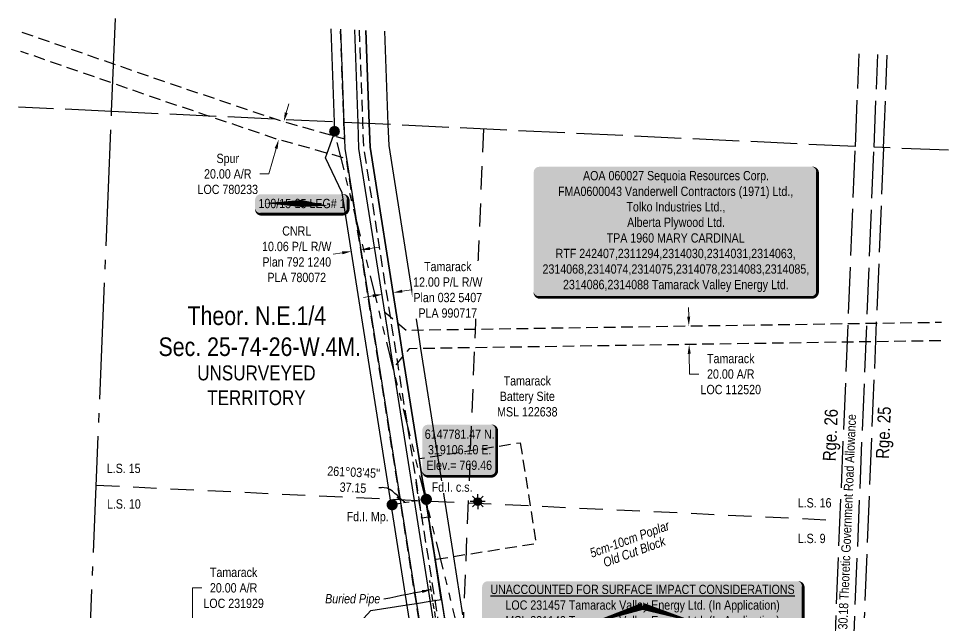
# Model space of a CAD drawing. Extents: x 318601 to 331416, y 6144887 to 6151717.
# Drawn here: x 318668 to 319667, y 6147660 to 6148299 of the extents above; entities that cross this region are included whole.
import ezdxf
from ezdxf.enums import TextEntityAlignment as Align

# ---------------------------------------------------------------- set-up
doc = ezdxf.new("R2010")
doc.units = 0
doc.header["$LTSCALE"] = 5
doc.header["$PDSIZE"] = 0.5
for name, pattern in [('foc-ACCESSROAD', [3.75, 2.5, -1.25]), ('foc-DRILLPATH', [14.75, 6, -1.75, 1.75, -1.75, 1.75, -1.75]), ('foc-LSD', [8, 5, -3]), ('foc-QUARTERLINE', [33, 25, -3, 2, -3]), ('foc-TIELINE', [1.875, 1.25, -0.625]), ('foc-UNSURVEYED', [12.5, 10, -2.5]), ('UG_PIPE', [1.875, 1.25, -0.625])]:
    doc.linetypes.add(name, pattern=pattern)
doc.layers.get('Defpoints').update_dxf_attribs({"color": 9})
for name, color, linetype in [('AS-PIPE-UG', 44, 'UG_PIPE'), ('AS-PIPE-UG-T', 44, 'Continuous'), ('AS-SURFACE IMPACT', 7, 'Continuous'), ('C-AR', 13, 'foc-ACCESSROAD'), ('C-RW', 13, 'Continuous'), ('C-SYMBOL', 7, 'Continuous'), ('C-WS', 13, 'foc-ACCESSROAD'), ('C-WS-S', 13, 'Continuous'), ('CG-NOTES', 7, 'Continuous'), ('D-TXT', 6, 'Continuous'), ('DETAIL-T', 7, 'Continuous'), ('F-AR', 190, 'foc-ACCESSROAD'), ('F-RW', 190, 'Continuous'), ('L-BD', 7, 'Continuous'), ('L-MON', 1, 'Continuous'), ('L-QSEC', 8, 'foc-QUARTERLINE'), ('L-ROAD-T', 7, 'Continuous'), ('L-SECTION-LSD', 7, 'foc-LSD'), ('L-TIE', 7, 'foc-TIELINE'), ('L-UNS-T', 3, 'Continuous'), ('L-USEC', 7, 'foc-UNSURVEYED'), ('P-PDRILLPATH', 12, 'foc-DRILLPATH'), ('T-BUSH-T', 110, 'Continuous')]:
    doc.layers.add(name, color=color, linetype=linetype)
for name, color, linetype, lineweight in [('C-AR-T', 13, 'Continuous', 9), ('C-RW-T', 13, 'Continuous', 9), ('C-WS-T', 13, 'Continuous', 9), ('F-AR-T', 190, 'Continuous', 9), ('F-RW-T', 190, 'Continuous', 9), ('T-TEXT', 48, 'Continuous', 18)]:
    doc.layers.add(name, color=color, linetype=linetype, lineweight=lineweight)
doc.styles.add('100L', font='ARIALN.TTF', dxfattribs={"height": 11})
doc.styles.add('175L', font='ARIALN.TTF', dxfattribs={"height": 20})
doc.styles.add('80', font='ARIALN.TTF', dxfattribs={"height": 10})
doc.styles.add('80CG', font='ARIALN.TTF', dxfattribs={"height": 10})
doc.styles.add('80L', font='ARIALN.TTF', dxfattribs={"height": 10})
doc.styles.add('80LS', font='ARIALNI.TTF', dxfattribs={"height": 10})
doc.dimstyles.new('Compass 5 000', dxfattribs={"dimscale": 5, "dimtxt": 9, "dimasz": 2, "dimexe": 0.2, "dimexo": 0.0625, "dimgap": 0.5, "dimtad": 0, "dimtih": 1, "dimtoh": 1, "dimzin": 0, "dimdsep": 46, "dimtxsty": '80CG', "dimcen": 0.1, "dimse1": 1, "dimse2": 1, "dimclrd": 256, "dimclrt": 256, "dimaunit": 1, "dimadec": 4, "dimazin": 0, "dimtfac": 0.06, "dimtofl": 0, "dimtmove": 0, "dimatfit": 1, "dimfxl": 0.2, "dimtolj": 1, "dimtzin": 0, "dimlwd": -1, "dimarcsym": 0})

# ---------------------------------------------------------------- blocks, each defined once
blk = doc.blocks.new('*U41')
h = blk.add_hatch(color=255)
edge = h.paths.add_edge_path()
edge.add_line((-146.5, -71), (146.5, -71))
edge.add_arc((146.5, -65), 6, 270, 360)
edge.add_line((152.5, -65), (152.5, 63.5))
edge.add_arc((146.5, 63.5), 6, 0, 90)
edge.add_line((146.5, 69.5), (-146.5, 69.5))
edge.add_arc((-146.5, 63.5), 6, 90, 180)
edge.add_line((-152.5, 63.5), (-152.5, -65))
edge.add_arc((-146.5, -65), 6, 180, 270)
at = {"color": 44, "flags": 128}
blk.add_lwpolyline([(-146.5, -71, 3, 3, 0), (146.5, -71, 3, 3, 0.414214), (152.5, -65, 3, 3, 0), (152.5, 63.5, 3, 0, 0.414214), (146.5, 69.5, 0, 0, 0), (-146.5, 69.5, 0, 0, 0.414214), (-152.5, 63.5, 0, 0, 0), (-152.5, -65, 0, 3, 0.414214)], format="xyseb", close=True, dxfattribs=at)
at = {"color": 44, "style": '80'}
blk.add_attdef('ENTER_TEXT_001', (-35.99, -5), '', height=10, dxfattribs=at)
blk = doc.blocks.new('*D35')
at = {"layer": 'C-AR-T', "transparency": 16777216}
for p, q in [((319388.02, 6147977.99), (319387.87, 6147987.99)), ((319388.62, 6147937.99), (319388.95, 6147916.2)), ((319388.95, 6147916.2), (319398.95, 6147916.2))]:
    blk.add_line(p, q, dxfattribs=at)
for points in [[(319389.69, 6147978.01), (319386.36, 6147977.96), (319388.17, 6147967.99)], [(319390.29, 6147938.02), (319386.96, 6147937.97), (319388.47, 6147947.99)]]:
    blk.add_solid(points, dxfattribs=at)
at = {"layer": 'Defpoints', "color": 0, "transparency": 16777216}
for p in [(319388.17, 6147967.99), (319429.2, 6147968.6), (319429.49, 6147948.61)]:
    blk.add_point(p, dxfattribs=at)
at = {"layer": 'C-AR-T', "transparency": 16777216, "insert": (319433.24, 6147916.2), "char_height": 10, "attachment_point": 5, "style": '80CG'}
blk.add_mtext('\\A1;Tamarack \\P20.00 A/R\\PLOC 112520', dxfattribs=at)
blk = doc.blocks.new('*D36')
at = {"layer": 'C-AR-T', "transparency": 16777216}
for p, q in [((318854.68, 6147583.29), (318854.7, 6147686.25)), ((318854.7, 6147686.25), (318864.7, 6147686.25)), ((318854.67, 6147543.28), (318854.67, 6147533.28))]:
    blk.add_line(p, q, dxfattribs=at)
for points in [[(318853.01, 6147583.29), (318856.35, 6147583.29), (318854.68, 6147573.29)], [(318853.01, 6147543.28), (318856.34, 6147543.28), (318854.67, 6147553.28)]]:
    blk.add_solid(points, dxfattribs=at)
at = {"layer": 'Defpoints', "color": 0, "transparency": 16777216}
for p in [(318925.29, 6147573.28), (318854.67, 6147553.28), (318925.28, 6147553.27)]:
    blk.add_point(p, dxfattribs=at)
at = {"layer": 'C-AR-T', "transparency": 16777216, "insert": (318899.01, 6147686.25), "char_height": 10, "attachment_point": 5, "style": '80CG'}
blk.add_mtext('\\A1;Tamarack\\P20.00 A/R^JLOC 231929', dxfattribs=at)
blk = doc.blocks.new('*D37')
at = {"layer": 'Defpoints', "color": 0, "transparency": 16777216}
for p in [(318971.95, 6148182.3), (318947.45, 6148168.41), (318966.52, 6148163.03)]:
    blk.add_point(p, dxfattribs=at)
at = {"layer": 'F-AR-T', "transparency": 16777216}
for p, q in [((318955.6, 6148197.3), (318958.31, 6148206.92)), ((318944.74, 6148158.78), (318937.03, 6148131.44)), ((318937.03, 6148131.44), (318927.03, 6148131.44))]:
    blk.add_line(p, q, dxfattribs=at)
for points in [[(318954, 6148197.75), (318957.2, 6148196.85), (318952.89, 6148187.67)], [(318943.14, 6148159.24), (318946.34, 6148158.33), (318947.45, 6148168.41)]]:
    blk.add_solid(points, dxfattribs=at)
at = {"layer": 'F-AR-T', "transparency": 16777216, "insert": (318892.73, 6148131.44), "char_height": 10, "attachment_point": 5, "style": '80CG'}
blk.add_mtext('\\A1;Spur\\P20.00 A/R^JLOC 780233', dxfattribs=at)
blk = doc.blocks.new('GAS')
h = blk.add_hatch(color=255)
h.dxf.hatch_style = 1
edge = h.paths.add_edge_path()
edge.add_arc((0, 0), 0.9, 0, 360)
for p, q in [((-0.81, 0), (-1.62, 0)), ((-0.57, 0.57), (-1.14, 1.14)), ((0, 0.81), (0, 1.62)), ((0.57, 0.57), (1.14, 1.14)), ((1.62, 0), (0.81, 0)), ((-0.57, -0.57), (-1.14, -1.14)), ((0, -0.81), (0, -1.62)), ((1.14, -1.14), (0.57, -0.57))]:
    blk.add_line(p, q)
blk.add_circle((0, 0), 0.8)
blk = doc.blocks.new('*D38')
at = {"layer": 'C-RW-T', "transparency": 16777216}
for p, q in [((318969.75, 6147630.92), (318959.75, 6147630.92)), ((318969.8, 6147603.73), (318969.75, 6147630.92)), ((318969.87, 6147563.29), (318969.89, 6147553.29))]:
    blk.add_line(p, q, dxfattribs=at)
for points in [[(318971.47, 6147603.73), (318968.13, 6147603.73), (318969.82, 6147593.73)], [(318971.54, 6147563.3), (318968.21, 6147563.29), (318969.85, 6147573.29)]]:
    blk.add_solid(points, dxfattribs=at)
at = {"layer": 'Defpoints', "color": 0, "transparency": 16777216}
for p in [(318960.37, 6147593.71), (318969.82, 6147593.73), (318960.4, 6147573.28)]:
    blk.add_point(p, dxfattribs=at)
at = {"layer": 'C-RW-T', "transparency": 16777216, "insert": (318920.21, 6147630.92), "char_height": 10, "attachment_point": 5, "style": '80CG'}
blk.add_mtext('\\A1;Tamarack\\P20.00 P/L R/W\\PPLA 230951', dxfattribs=at)
blk = doc.blocks.new('*D39')
at = {"layer": 'Defpoints', "color": 0, "transparency": 16777216}
for p in [(319025.68, 6148048.19), (319025.83, 6148047.27), (319035.79, 6148048.84)]:
    blk.add_point(p, dxfattribs=at)
at = {"layer": 'F-RW-T', "transparency": 16777216}
for p, q in [((319015.8, 6148046.63), (319005.93, 6148045.08)), ((319045.53, 6148051.31), (319055.41, 6148052.87))]:
    blk.add_line(p, q, dxfattribs=at)
for points in [[(319015.54, 6148048.28), (319016.06, 6148044.99), (319025.68, 6148048.19)], [(319045.27, 6148052.96), (319045.79, 6148049.67), (319035.65, 6148049.76)]]:
    blk.add_solid(points, dxfattribs=at)
at = {"layer": 'F-RW-T', "transparency": 16777216, "insert": (318966.84, 6148045.08), "char_height": 10, "attachment_point": 5, "style": '80CG'}
blk.add_mtext('\\A1;CNRL\\P10.06 P/L R/W\\PPlan 792 1240\\PPLA 780072', dxfattribs=at)
blk = doc.blocks.new('*D40')
at = {"layer": 'C-RW-T', "transparency": 16777216}
for p, q in [((319080.17, 6148005.27), (319090.05, 6148006.82)), ((319048.57, 6148000.29), (319038.69, 6147998.74))]:
    blk.add_line(p, q, dxfattribs=at)
for points in [[(319079.92, 6148006.91), (319080.43, 6148003.62), (319070.3, 6148003.71)], [(319048.31, 6148001.94), (319048.83, 6147998.65), (319058.45, 6148001.85)]]:
    blk.add_solid(points, dxfattribs=at)
at = {"layer": 'Defpoints', "color": 0, "transparency": 16777216}
for p in [(319070.3, 6148003.71), (319071.4, 6147996.71), (319059.55, 6147994.84)]:
    blk.add_point(p, dxfattribs=at)
at = {"layer": 'C-RW-T', "transparency": 16777216, "insert": (319129.14, 6148006.82), "char_height": 10, "attachment_point": 5, "style": '80CG', "bg_fill": 3, "box_fill_scale": 1.1, "bg_fill_color": 256, "bg_fill_true_color": 13158600, "bg_fill_transparency": 0}
blk.add_mtext('\\A1;Tamarack\\P12.00 P/L R/W\\PPlan 032 5407\\PPLA 990717', dxfattribs=at)
blk = doc.blocks.new('fdia')
at = {"color": 255, "const_width": 1}
blk.add_lwpolyline([(-0.5, 0, 1), (0.5, 0, 1)], format="xyb", close=True, dxfattribs=at)
blk = doc.blocks.new('Fdiaa')
blk.add_blockref('fdia', (0, 0))
blk = doc.blocks.new('fdib')
at = {"color": 1, "const_width": 1.6}
blk.add_lwpolyline([(-0.4, 0, 1), (0.4, 0, 1)], format="xyb", close=True, dxfattribs=at)
at = {"color": 1}
blk.add_circle((0, 0), 0.8, dxfattribs=at)
blk = doc.blocks.new('Fdibb')
blk.add_blockref('fdib', (0, 0))
blk = doc.blocks.new('fdicc')
for name in ['Fdibb', 'Fdiaa']:
    blk.add_blockref(name, (0, 0))
blk = doc.blocks.new('FDI')
blk.add_blockref('fdicc', (0, 0))
blk = doc.blocks.new('*U47')
h = blk.add_hatch(color=254)
edge = h.paths.add_edge_path()
edge.add_line((-34, -28.5), (34, -28.5))
edge.add_arc((34, -22.5), 6, 270, 360)
edge.add_line((40, -22.5), (40, 21))
edge.add_arc((34, 21), 6, 0, 90)
edge.add_line((34, 27), (-34, 27))
edge.add_arc((-34, 21), 6, 90, 180)
edge.add_line((-40, 21), (-40, -22.5))
edge.add_arc((-34, -22.5), 6, 180, 270)
at = {"color": 1, "flags": 128}
blk.add_lwpolyline([(-34, -28.5, 3, 3, 0), (34, -28.5, 3, 3, 0.414214), (40, -22.5, 3, 3, 0), (40, 21, 3, 0, 0.414214), (34, 27, 0, 0, 0), (-34, 27, 0, 0, 0.414214), (-40, 21, 0, 0, 0), (-40, -22.5, 0, 3, 0.414214)], format="xyseb", close=True, dxfattribs=at)
blk.add_lwpolyline([(-19.16, -17.34, 0, 10, 0), (0, 0, 5, 5, 0)], format="xyseb", dxfattribs=at)
at = {"color": 1, "style": '80'}
blk.add_attdef('ENTER_TEXT_001', (-35.99, -5), '', height=10, dxfattribs=at)
blk = doc.blocks.new('plbh')
at = {"layer": 'L-MON'}
h = blk.add_hatch(color=255, dxfattribs=at)
h.dxf.hatch_style = 1
edge = h.paths.add_edge_path()
edge.add_arc((0, 0), 1.16, 0, 360)
h = blk.add_hatch(color=256, dxfattribs=at)
h.dxf.hatch_style = 1
h.paths.add_polyline_path([(-0.96, 0, 1), (0.96, 0, 1)])
h.paths.add_polyline_path([(0.91, 0, -1), (-0.91, 0, -1)], flags=16)
h.paths.add_polyline_path([(0.45, 0, -1), (-0.45, 0, -1)], flags=0)
h = blk.add_hatch(color=256, dxfattribs=at)
h.dxf.hatch_style = 1
h.paths.add_polyline_path([(-0.45, 0, 1), (0.45, 0, 1)])
h.paths.add_polyline_path([(0.4, 0, -1), (-0.4, 0, -1)], flags=16)
at = {"layer": 'L-MON', "color": 240}
for radius in [0.96, 0.91, 0.45, 0.4]:
    blk.add_circle((0, 0), radius, dxfattribs=at)
blk = doc.blocks.new('*U55')
h = blk.add_hatch(color=255)
edge = h.paths.add_edge_path()
edge.add_line((-44, -11.5), (44, -11.5))
edge.add_arc((44, -5.5), 6, 270, 360)
edge.add_line((50, -5.5), (50, 4))
edge.add_arc((44, 4), 6, 0, 90)
edge.add_line((44, 10), (-44, 10))
edge.add_arc((-44, 4), 6, 90, 180)
edge.add_line((-50, 4), (-50, -5.5))
edge.add_arc((-44, -5.5), 6, 180, 270)
at = {"color": 1, "flags": 128}
blk.add_lwpolyline([(-44, -11.5, 3, 3, 0), (44, -11.5, 3, 3, 0.414214), (50, -5.5, 3, 3, 0), (50, 4, 3, 0, 0.414214), (44, 10, 0, 0, 0), (-44, 10, 0, 0, 0.414214), (-50, 4, 0, 0, 0), (-50, -5.5, 0, 3, 0.414214)], format="xyseb", close=True, dxfattribs=at)
for points in [[(-40.07, 0.33, 0, 7.5, 0), (0, 0, 0, 0, 0)], [(28.66, -2.38, 0, 7.5, 0), (0, 0, 0, 0, 0)]]:
    blk.add_lwpolyline(points, format="xyseb", dxfattribs=at)
at = {"color": 1, "style": '80'}
blk.add_attdef('ENTER_TEXT_001', (-26.85, -4.92), '', height=10, dxfattribs=at)
blk = doc.blocks.new('*U60')
h = blk.add_hatch(color=255)
edge = h.paths.add_edge_path()
edge.add_line((-166.5, -28.5), (166.5, -28.5))
edge.add_arc((166.5, -22.5), 6, 270, 360)
edge.add_line((172.5, -22.5), (172.5, 21))
edge.add_arc((166.5, 21), 6, 0, 90)
edge.add_line((166.5, 27), (-166.5, 27))
edge.add_arc((-166.5, 21), 6, 90, 180)
edge.add_line((-172.5, 21), (-172.5, -22.5))
edge.add_arc((-166.5, -22.5), 6, 180, 270)
at = {"color": 1, "flags": 128}
blk.add_lwpolyline([(-166.5, -28.5, 3, 3, 0), (166.5, -28.5, 3, 3, 0.414214), (172.5, -22.5, 3, 3, 0), (172.5, 21, 3, 0, 0.414214), (166.5, 27, 0, 0, 0), (-166.5, 27, 0, 0, 0.414214), (-172.5, 21, 0, 0, 0), (-172.5, -22.5, 0, 3, 0.414214)], format="xyseb", close=True, dxfattribs=at)
for points in [[(-64.63, -21.26, 0, 7.5, 0), (0, 0, 0, 0, 0)], [(61.8, -18.68, 0, 7.5, 0), (0, 0, 0, 0, 0)]]:
    blk.add_lwpolyline(points, format="xyseb", dxfattribs=at)
at = {"color": 1, "style": '80'}
blk.add_attdef('ENTER_TEXT_001', (-26.85, -4.92), '', height=10, dxfattribs=at)

msp = doc.modelspace()

# ---------------------------------------------------------------- linework, layer by layer
at = {"layer": 'AS-PIPE-UG', "flags": 128}
msp.add_lwpolyline([(319229.778, 6146783.921), (319231.427, 6146792.416), (319233.217, 6146801.895), (319235.022, 6146811.434), (319236.743, 6146820.179), (319238.307, 6146829.096), (319239.704, 6146837.499), (319240.508, 6146845.822), (319240.176, 6146854.276), (319239.827, 6146863.087), (319238.758, 6146873.453), (319237.374, 6146883.607), (319235.886, 6146894.466), (319234.49, 6146905.048), (319232.822, 6146917.612), (319229.862, 6146939.242), (319226.245, 6146960.328), (319221.241, 6146989.744), (319216.539, 6147017.564), (319211.805, 6147046.869), (319208.043, 6147069.321), (319202.687, 6147102.484), (319197.859, 6147133.991), (319191.826, 6147171.987), (319186.008, 6147214.274), (319180.109, 6147254.845), (319173.453, 6147294.831), (319169.349, 6147322.714), (319164.499, 6147356.802), (319159.452, 6147386.693), (319154.512, 6147419.356), (319149.084, 6147452.323), (319144.086, 6147482.941), (319139.134, 6147513.69), (319135.012, 6147539.598), (319130.606, 6147567.481), (319126.899, 6147588.399), (319123.051, 6147612.274), (319118.527, 6147639.535), (319113.949, 6147667.757), (319109.739, 6147694.312)], dxfattribs=at)
at = {"layer": 'C-AR', "flags": 128}
msp.add_lwpolyline([(319658.814, 6147952.042), (319588.737, 6147950.992), (319558.522, 6147950.54), (319087.676, 6147943.489), (319081.018, 6147935.582), (319074.985, 6147928.419), (319070.787, 6147923.435), (319061.433, 6147982.876), (319067.181, 6147978.051), (319075.424, 6147971.107), (319084.525, 6147963.441), (319559.343, 6147970.552), (319589.558, 6147971.005), (319659.624, 6147972.054)], dxfattribs=at)
at = {"layer": 'C-RW', "flags": 128}
for points in [[(319011.831, 6147623.836), (319046.508, 6147661.945), (319085.495, 6147668.079), (319095.417, 6147669.64), (319110.366, 6147671.992), (319115.19, 6147672.751), (319122.22, 6147673.856), (319115.495, 6147716.608), (319108.315, 6147762.251), (319105.198, 6147782.04), (319102.096, 6147801.759), (319098.387, 6147825.307), (319081.019, 6147935.583), (319078.761, 6147949.929), (319075.427, 6147971.108), (319045.683, 6148160.115), (319044.773, 6148185.549), (319041.187, 6148285.835)], [(319157.114, 6147374.703), (319093.356, 6147780.183), (319070.787, 6147923.435), (319061.433, 6147982.876), (319033.687, 6148158.928), (319032.716, 6148186.119), (319029.134, 6148286.404)], [(319157.114, 6147374.703), (319093.356, 6147780.183), (319070.787, 6147923.435), (319061.433, 6147982.876), (319033.687, 6148158.928), (319032.716, 6148186.119), (319029.134, 6148286.404)], [(319041.187, 6148285.835), (319044.773, 6148185.549), (319045.683, 6148160.115), (319075.424, 6147971.107), (319078.758, 6147949.927), (319081.018, 6147935.582), (319098.391, 6147825.31), (319102.101, 6147801.762), (319106.102, 6147781.465), (319108.32, 6147762.254), (319236.546, 6146952.037)], [(319041.187, 6148285.835), (319044.773, 6148185.549), (319045.683, 6148160.115), (319075.424, 6147971.107), (319078.758, 6147949.927), (319081.018, 6147935.582), (319098.391, 6147825.31), (319102.101, 6147801.762), (319105.208, 6147782.046), (319108.32, 6147762.254), (319115.497, 6147716.609), (319169.351, 6147374.124)], [(319061.248, 6148284.887), (319064.834, 6148184.601), (319065.642, 6148162.035), (319096.867, 6147963.626), (319100.008, 6147943.673), (319118.148, 6147828.419), (319135.258, 6147719.721), (319145.098, 6147657.213)]]:
    msp.add_lwpolyline(points, dxfattribs=at)
at = {"layer": 'C-WS', "flags": 128}
msp.add_lwpolyline([(319207.028, 6147842.407), (319224.147, 6147733.719), (319115.497, 6147716.609), (319108.32, 6147762.254), (319101.29, 6147761.146), (319095.077, 6147800.655), (319102.101, 6147801.762), (319098.391, 6147825.31), (319207.028, 6147842.407)], close=True, dxfattribs=at)
at = {"layer": 'F-AR', "flags": 128}
for points in [[(318671.278, 6148284.11), (318769.946, 6148249.855), (318825.904, 6148230.429), (318944.695, 6148190.28), (318950.121, 6148188.453), (319006.184, 6148172.646), (319018.153, 6148169.271), (319017.525, 6148186.837), (319013.948, 6148287.122)], [(319034.007, 6148286.174), (319037.586, 6148185.889), (319038.493, 6148160.519), (319067.181, 6147978.051), (319074.985, 6147928.419), (319095.077, 6147800.655), (319101.29, 6147761.146), (319162.1, 6147374.468), (319228.699, 6146950.974), (319229.466, 6146945.926), (319230.189, 6146940.871), (319230.868, 6146935.812), (319231.504, 6146930.746), (319232.096, 6146925.674), (319232.645, 6146920.599), (319233.15, 6146915.518), (319233.611, 6146910.433), (319234.028, 6146905.345), (319234.401, 6146900.253), (319234.73, 6146895.158), (319235.016, 6146890.06), (319235.257, 6146884.961), (319235.454, 6146879.859), (319235.608, 6146874.756), (319235.717, 6146869.651), (319235.783, 6146864.546), (319235.804, 6146859.44), (319235.782, 6146854.335), (319235.715, 6146849.23), (319235.605, 6146844.125), (319235.482, 6146840.017), (319235.45, 6146839.023), (319235.336, 6146836.017), (319235.252, 6146833.92), (319235.163, 6146832.017), (319235.01, 6146828.82), (319234.724, 6146823.723), (319234.394, 6146818.628), (319234.02, 6146813.537), (319233.602, 6146808.448), (319233.14, 6146803.364), (319232.634, 6146798.283), (319232.085, 6146793.207), (319231.492, 6146788.136), (319230.855, 6146783.07), (319230.174, 6146778.01), (319229.451, 6146772.956), (319228.683, 6146767.909), (319227.872, 6146762.868), (319227.018, 6146757.834), (319226.12, 6146752.808), (319225.179, 6146747.79), (319224.195, 6146742.781), (319223.168, 6146737.779), (319222.097, 6146732.788), (319220.984, 6146727.805), (319219.827, 6146722.832), (319218.628, 6146717.869), (319217.387, 6146712.917), (319216.102, 6146707.975), (319181.72, 6146578.067), (319173.825, 6146548.234), (319152.926, 6146469.279)], [(319132.479, 6146470.247), (319153.377, 6146549.202), (319161.273, 6146579.035), (319196.753, 6146713.095), (319197.999, 6146717.892), (319199.205, 6146722.698), (319200.368, 6146727.516), (319201.49, 6146732.343), (319202.57, 6146737.18), (319203.608, 6146742.026), (319204.604, 6146746.881), (319205.558, 6146751.744), (319206.47, 6146756.615), (319207.339, 6146761.494), (319208.166, 6146766.381), (319208.951, 6146771.274), (319209.694, 6146776.174), (319210.394, 6146781.079), (319211.051, 6146785.992), (319211.667, 6146790.91), (319212.239, 6146795.833), (319212.769, 6146800.76), (319213.256, 6146805.692), (319213.7, 6146810.627), (319214.102, 6146815.567), (319214.461, 6146820.51), (319214.777, 6146825.456), (319215.05, 6146830.404), (319215.281, 6146835.354), (319215.468, 6146840.307), (319215.613, 6146845.261), (319215.715, 6146850.216), (319215.773, 6146855.171), (319215.789, 6146860.127), (319215.762, 6146865.083), (319215.692, 6146870.038), (319215.58, 6146874.993), (319215.424, 6146879.947), (319215.226, 6146884.898), (319214.984, 6146889.849), (319214.7, 6146894.796), (319214.373, 6146899.741), (319214.003, 6146904.683), (319213.59, 6146909.622), (319213.135, 6146914.557), (319212.637, 6146919.487), (319212.097, 6146924.414), (319211.513, 6146929.335), (319210.887, 6146934.252), (319210.219, 6146939.162), (319209.507, 6146944.066), (319208.754, 6146948.965), (319141.688, 6147375.433), (319020.218, 6148147.894), (318999.62, 6148153.701), (318944.197, 6148169.327), (318872.008, 6148193.718), (318819.418, 6148211.492), (318769.086, 6148228.966), (318670.419, 6148263.221)]]:
    msp.add_lwpolyline(points, dxfattribs=at)
at = {"layer": 'F-RW'}
for points in [[(319131.436, 6147375.918), (319068.484, 6147776.274), (319015.766, 6148111.181), (318997.915, 6148148.78), (318999.62, 6148153.701), (319006.184, 6148172.646), (319007.82, 6148177.37), (319007.465, 6148187.312), (319003.886, 6148287.597)], [(319013.948, 6148287.122), (319017.525, 6148186.837), (319018.153, 6148169.271), (319018.534, 6148158.6), (319020.218, 6148147.894), (319141.688, 6147375.433)]]:
    msp.add_lwpolyline(points, dxfattribs=at)
at = {"layer": 'L-QSEC'}
for p, q in [((318767.836, 6148198.647), (318771.953, 6148298.552)), ((318734.771, 6147394.695), (318767.836, 6148198.647))]:
    msp.add_line(p, q, dxfattribs=at)
at = {"layer": 'L-SECTION-LSD'}
for p, q in [((319167.493, 6148179.769), (319134.439, 6147375.796)), ((318751.272, 6147796.674), (319550.66, 6147758.892))]:
    msp.add_line(p, q, dxfattribs=at)
at = {"layer": 'L-TIE', "color": 0}
msp.add_line((319106.102, 6147781.465), (319069.41, 6147775.69), dxfattribs=at)
at = {"layer": 'L-USEC'}
for p, q in [((319567.151, 6148160.891), (319571.25, 6148260.798)), ((319587.249, 6148160.091), (319591.342, 6148259.849)), ((319597.298, 6148159.69), (319601.388, 6148259.374)), ((318767.836, 6148198.647), (318667.957, 6148203.364)), ((319567.151, 6148160.891), (318767.836, 6148198.647)), ((319534.169, 6147356.89), (319567.151, 6148160.891)), ((319554.267, 6147356.065), (319587.249, 6148160.067)), ((319597.298, 6148159.69), (319564.317, 6147355.688)), ((319667.111, 6148156.906), (319587.249, 6148160.091))]:
    msp.add_line(p, q, dxfattribs=at)

# ---------------------------------------------------------------- block references
ref = msp.add_blockref('*U41', (319373.941, 6148069.699), dxfattribs=dict(xscale=0.99988423, yscale=0.99988423, zscale=0.99988423))
ref.add_attrib('ENTER_TEXT_001', 'AOA 060027 Sequoia Resources Corp.', (319274.461, 6148124.646), dxfattribs={"color": 44, "height": 9.99884, "style": '80'})
ref.add_attrib('ENTER_TEXT_002', 'FMA0600043 Vanderwell Contractors (1971) Ltd.,', (319247.574, 6148107.804), dxfattribs={"color": 44, "height": 9.99884, "style": '80'})
ref.add_attrib('ENTER_TEXT_003', 'Tolko Industries Ltd.,', (319321.126, 6148091.139), dxfattribs={"color": 44, "height": 9.99884, "style": '80'})
ref.add_attrib('ENTER_TEXT_004', 'Alberta Plywood Ltd.', (319321.901, 6148074.475), dxfattribs={"color": 44, "height": 9.99884, "style": '80'})
ref.add_attrib('ENTER_TEXT_005', 'TPA 1960 MARY CARDINAL', (319299.864, 6148057.633), dxfattribs={"color": 44, "height": 9.99884, "style": '80'})
ref.add_attrib('ENTER_TEXT_006', 'RTF 242407,2311294,2314030,2314031,2314063,', (319245.02, 6148040.927), dxfattribs={"color": 44, "height": 9.99884, "style": '80'})
ref.add_attrib('ENTER_TEXT_007', '2314068,2314074,2314075,2314078,2314083,2314085,', (319230.949, 6148024.221), dxfattribs={"color": 44, "height": 9.99884, "style": '80'})
ref.add_attrib('ENTER_TEXT_008', '2314086,2314088 Tamarack Valley Energy Ltd.', (319252.956, 6148007.516), dxfattribs={"color": 44, "height": 9.99884, "style": '80'})
at = {"layer": 'AS-SURFACE IMPACT'}
ref = msp.add_blockref('*U60', (319338.57, 6147666.421), dxfattribs=dict(at, xscale=0.99988423, yscale=0.99988423, zscale=0.99988423))
ref.add_attrib('ENTER_TEXT_001', '%%UUNACCOUNTED FOR SURFACE IMPACT CONSIDERATIONS', (319174.906, 6147679.645), dxfattribs={"layer": '0', "color": 1, "height": 9.99884, "style": '80'})
ref.add_attrib('ENTER_TEXT_002', 'LOC 231457 Tamarack Valley Energy Ltd. (In Application)', (319191.104, 6147662.803), dxfattribs={"layer": '0', "color": 1, "height": 9.99884, "style": '80'})
ref.add_attrib('ENTER_TEXT_003', 'MSL 231140 Tamarack Valley Energy Ltd. (In Application)', (319191.087, 6147645.961), dxfattribs={"layer": '0', "color": 1, "height": 9.99884, "style": '80'})
at = {"layer": 'CG-NOTES'}
ref = msp.add_blockref('*U55', (318972.105, 6148099.69), dxfattribs=dict(at, xscale=0.99988423, yscale=0.99988423, zscale=0.99988423))
ref.add_attrib('ENTER_TEXT_001', '100/15-25 LEG# 1', (318925.74, 6148094.687), dxfattribs={"layer": '0', "color": 1, "height": 9.99884, "style": '80'})
at = {"layer": 'DETAIL-T'}
ref = msp.add_blockref('*U47', (319141.708, 6147834.803), dxfattribs=dict(at, xscale=0.99988423, yscale=0.99988423, zscale=0.99988423))
ref.add_attrib('ENTER_TEXT_001', '6147781.47 N.', (319104.417, 6147846.574), dxfattribs={"layer": '0', "color": 1, "height": 9.99884, "style": '80'})
ref.add_attrib('ENTER_TEXT_002', '319106.10 E.', (319107.892, 6147829.868), dxfattribs={"layer": '0', "color": 1, "height": 9.99884, "style": '80'})
ref.add_attrib('ENTER_TEXT_003', 'Elev.= 769.46', (319106.337, 6147813.163), dxfattribs={"layer": '0', "color": 1, "height": 9.99884, "style": '80'})
at = {"layer": 'L-MON', "color": 3, "xscale": 5.000000000000019, "yscale": 5.000000000000019, "zscale": 5.000000000000019}
msp.add_blockref('plbh', (319007.419, 6148177.32), dxfattribs=at)
at = {"layer": 'L-MON', "xscale": 5.000000000000033, "yscale": 5.000000000000033, "zscale": 5.000000000000033}
msp.add_blockref('FDI', (319069.41, 6147775.69), dxfattribs=at)

# ---------------------------------------------------------------- texts
at = {"layer": 'C-SYMBOL', "color": 3, "insert": (318923.963, 6147988.985), "char_height": 19.99768, "width": 233.21882, "attachment_point": 2, "style": '175L'}
msp.add_mtext('Theor. N.E.1/4\\P Sec. 25-74-26-W.4M.', dxfattribs=at)
at = {"layer": 'C-WS-T', "insert": (319214.592, 6147892.218), "char_height": 9.99884, "attachment_point": 5, "style": '80CG'}
msp.add_mtext_dynamic_manual_height_columns('Tamarack\\PBattery Site\\PMSL 122638', width=67.33645, gutter_width=50, heights=[0], dxfattribs=at)
at = {"layer": 'D-TXT', "color": 3, "char_height": 13.9984, "attachment_point": 1, "style": '80L'}
for s, width, insert, rotation in [('Rge. 26', 73.75526, (319532.056, 6147822.835), 87.650496), ('Rge. 25', 63.86109, (319589.112, 6147825.447), 87.650539)]:
    msp.add_mtext_dynamic_manual_height_columns(s, width=width, gutter_width=47.5, heights=[0], dxfattribs=dict(at, insert=insert, rotation=rotation))
at = {"layer": 'L-BD', "insert": (319028.33, 6147815.711), "char_height": 9.99884, "width": 51.37124, "attachment_point": 2, "rotation": 357.294006, "style": '80L'}
msp.add_mtext("261°03'45'' 37.15", dxfattribs=at)
at = {"layer": 'L-BD', "insert": (319020.466, 6147767.979), "char_height": 9.9988, "attachment_point": 1, "style": '80L'}
msp.add_mtext_dynamic_manual_height_columns('Fd.I. Mp.', width=44.3292, gutter_width=50, heights=[0], dxfattribs=at)
at = {"layer": 'L-UNS-T', "color": 3, "insert": (318923.51, 6147904.014), "char_height": 15.99815, "attachment_point": 5, "style": '80L'}
msp.add_mtext_dynamic_manual_height_columns('UNSURVEYED TERRITORY', width=126.41375, gutter_width=47.5, heights=[0], dxfattribs=at)
at = {"layer": 'T-BUSH-T', "style": '80LS'}
msp.add_text('5cm-10cm Poplar', height=9.99884, rotation=20, dxfattribs=at).set_placement((319324.467, 6147738.631), align=Align.MIDDLE_CENTER)
at = {"layer": 'T-TEXT', "style": '80LS'}
msp.add_text('Old Cut Block', height=9.99884, rotation=20, dxfattribs=at).set_placement((319329.434, 6147725.161), align=Align.MIDDLE_CENTER)

# ---------------------------------------------------------------- dimensions: what is measured, and where the dimension line sits
at = {"layer": 'C-AR-T'}
for base, p1, p2, angle, text, picture, middle in [((319388.174, 6147967.989), (319429.495, 6147948.608), (319429.195, 6147968.603), 90.858015, 'Tamarack \\P20.00 A/R\\PLOC 112520', '*D35', (319433.24, 6147916.198)), ((318854.675, 6147553.28), (318925.288, 6147573.282), (318925.284, 6147553.268), 269.990268, 'Tamarack\\P20.00 A/R^JLOC 231929', '*D36', (318899.012, 6147686.254))]:
    dim = msp.add_linear_dim(base=base, p1=p1, p2=p2, angle=angle, text=text, dimstyle='Compass 5 000', dxfattribs=at)
    dim.commit()
    dim.dimension.update_dxf_attribs({"geometry": picture, "text_midpoint": middle, "dimtype": 161})
at = {"layer": 'C-RW-T', "color": 6}
dim = msp.add_linear_dim(base=(318969.818, 6147593.73), p1=(318960.404, 6147573.276), p2=(318960.368, 6147593.713), angle=90.101437, text='Tamarack\\P20.00 P/L R/W\\PPLA 230951', dimstyle='Compass 5 000', dxfattribs=at)
dim.commit()
dim.dimension.update_dxf_attribs({"geometry": '*D38', "text_midpoint": (318920.213, 6147630.918), "dimtype": 161})
at = {"layer": 'F-AR-T'}
dim = msp.add_linear_dim(base=(318947.454, 6148168.409), p1=(318971.954, 6148182.297), p2=(318966.523, 6148163.033), angle=254.254662, text='Spur\\P20.00 A/R^JLOC 780233', dimstyle='Compass 5 000', dxfattribs=at)
dim.commit()
dim.dimension.update_dxf_attribs({"geometry": '*D37', "text_midpoint": (318892.73, 6148131.441), "dimtype": 161})

# ---------------------------------------------------------------- leaders
at = {"layer": 'AS-PIPE-UG-T', "path_type": 1}
msp.add_leader([(319111.457, 6147684.376), (319060.417, 6147674.078)], dimstyle='Compass 5 000', override={"dimgap": 0.5, "dimtad": 0}, dxfattribs=at)
at = {"layer": 'L-BD', "path_type": 1}
msp.add_leader([(319082.927, 6147778.53), (319060.747, 6147794.036), (319054.948, 6147793.891)], dimstyle='Compass 5 000', override={"dimgap": 0.5, "dimtad": 0}, dxfattribs=at)

# ---------------------------------------------------------------- next in the draw order: texts
at = {"layer": 'AS-PIPE-UG-T', "insert": (318997.362, 6147679.591), "char_height": 9.99884, "attachment_point": 1, "style": '80L', "bg_fill": 3, "box_fill_scale": 1.15, "bg_fill_color": 256, "bg_fill_true_color": 256, "bg_fill_transparency": 0}
msp.add_mtext_dynamic_manual_height_columns('{\\fArial Narrow|b0|i1|c0|p34;Buried Pipe}', width=59.03588, gutter_width=50, heights=[0], dxfattribs=at)
at = {"layer": 'L-SECTION-LSD', "attachment_point": 1, "style": '100L', "bg_fill": 3, "box_fill_scale": 1.5, "bg_fill_color": 256, "bg_fill_transparency": 0}
for s, width, insert, char_height in [('\\pi1.8499;L.S. 15', 36.85945, (318760.88, 6147819.785), 9.99884), ('\\pi2.0331;L.S. 10', 36.95405, (318760.88, 6147781.505), 9.99884), ('L.S. 16', 36.94144, (319505.182, 6147782.724), 9.9988), ('L.S. 9', 30.52728, (319505.182, 6147744.444), 9.9988)]:
    msp.add_mtext_dynamic_manual_height_columns(s, width=width, gutter_width=55, heights=[0], dxfattribs=dict(at, insert=insert, char_height=char_height))

# ---------------------------------------------------------------- next in the draw order: linework, layer by layer
at = {"layer": 'P-PDRILLPATH', "flags": 128}
msp.add_lwpolyline([(319236.346, 6147358.259), (319192.036, 6147432.865), (319007.419, 6148177.32)], dxfattribs=at)

# ---------------------------------------------------------------- next in the draw order: texts
at = {"layer": 'L-ROAD-T', "style": '80L'}
msp.add_text('30.18 Theoretic Government Road Allowance', height=9.99884, rotation=87.650941, dxfattribs=at).set_placement((319558.214, 6147757.292), align=Align.MIDDLE_CENTER)

# ---------------------------------------------------------------- next in the draw order: texts
at = {"layer": 'L-BD', "insert": (319111.808, 6147799.652), "char_height": 9.9988, "attachment_point": 1, "style": '80L', "bg_fill": 3, "box_fill_scale": 1.15, "bg_fill_color": 256, "bg_fill_true_color": 256, "bg_fill_transparency": 0}
msp.add_mtext_dynamic_manual_height_columns('Fd.I. c.s.', width=44.3292, gutter_width=50, heights=[0], dxfattribs=at)

# ---------------------------------------------------------------- next in the draw order: dimensions: what is measured, and where the dimension line sits
at = {"layer": 'C-RW-T'}
dim = msp.add_aligned_dim(p1=(319059.547, 6147994.843), p2=(319071.398, 6147996.708), distance=7.092, text='Tamarack\\P12.00 P/L R/W\\PPlan 032 5407\\PPLA 990717', dimstyle='Compass 5 000', override={"dimtfill": 1}, dxfattribs=at)
dim.commit()
dim.dimension.update_dxf_attribs({"geometry": '*D40', "text_midpoint": (319129.138, 6148006.822)})

# ---------------------------------------------------------------- next in the draw order: block references
at = {"layer": 'C-WS-S', "xscale": 4.999421100000003, "yscale": 4.999421100000003, "zscale": 4.999421100000003}
msp.add_blockref('GAS', (319161.32, 6147779.032), dxfattribs=at)
at = {"layer": 'L-MON', "xscale": 5.000000000000033, "yscale": 5.000000000000033, "zscale": 5.000000000000033}
msp.add_blockref('FDI', (319106.102, 6147781.465), dxfattribs=at)

# ---------------------------------------------------------------- next in the draw order: dimensions: what is measured, and where the dimension line sits
at = {"layer": 'F-RW-T'}
dim = msp.add_aligned_dim(p1=(319035.793, 6148048.843), p2=(319025.826, 6148047.274), distance=-0.926, text='CNRL\\P10.06 P/L R/W\\PPlan 792 1240\\PPLA 780072', dimstyle='Compass 5 000', dxfattribs=at)
dim.commit()
dim.dimension.update_dxf_attribs({"geometry": '*D39', "text_midpoint": (318966.839, 6148045.078)})

doc.saveas('drawing.dxf')
